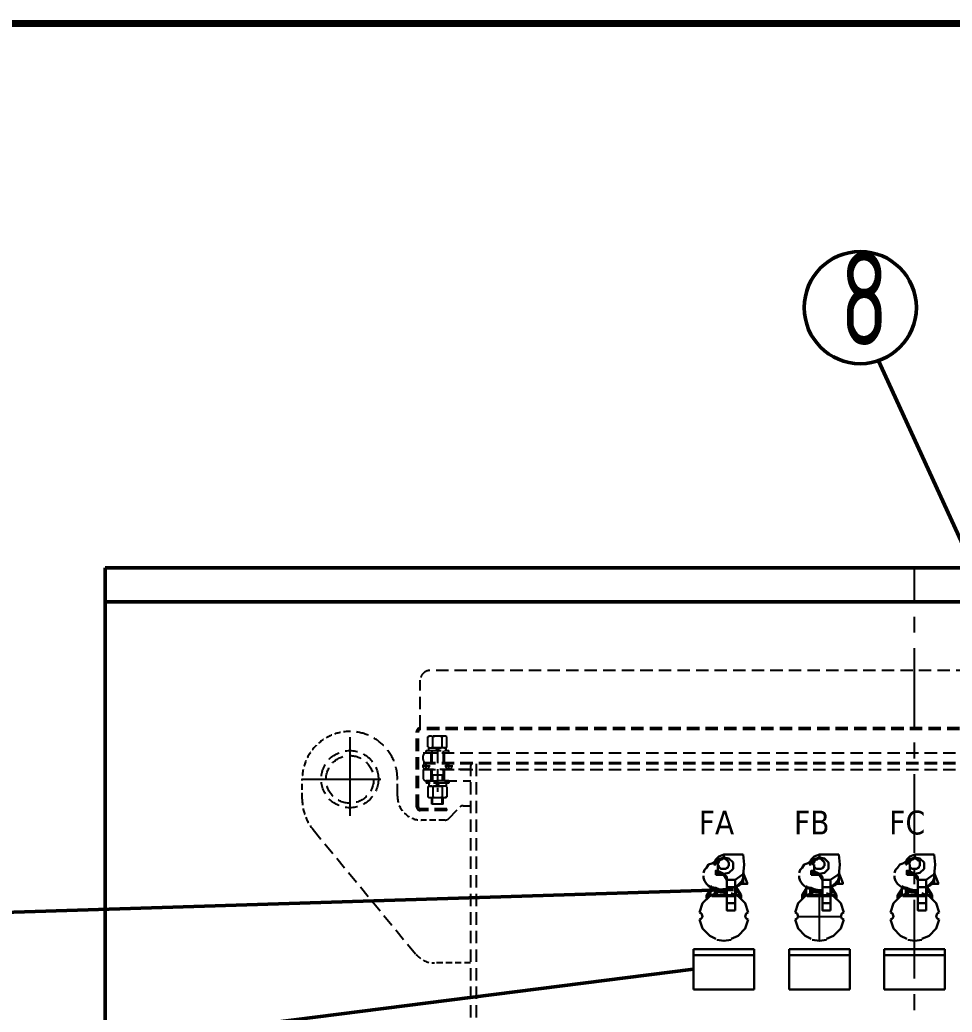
# Model space of a CAD drawing. Header units: millimetres. Extents: x 226184 to 236274, y -181921 to -175474.
# Drawn here: x 227617 to 228596, y -176729 to -175688 of the extents above; entities that cross this region are included whole.
import ezdxf

# ---------------------------------------------------------------- set-up
doc = ezdxf.new("R2010")
doc.units = ezdxf.units.MM
doc.header["$LTSCALE"] = 13
doc.linetypes.add('CENTERX2', pattern=[101.6, 63.5, -12.7, 12.7, -12.7])
doc.linetypes.add('DASHED', pattern=[0.75, 0.5, -0.25])
for name, color, linetype in [('1', 4, 'Continuous'), ('4虚线层', 6, 'DASHED'), ('粗实线', 4, 'Continuous')]:
    doc.layers.add(name, color=color, linetype=linetype)
doc.layers.add('标注、文本', color=3, linetype='Continuous', lineweight=25)
doc.styles.add('pdm', font='gbenor.shx', dxfattribs={"width": 0.8, "bigfont": 'gbhzfs.shx'})
doc.styles.add('Tahoma$001', font='tahoma.ttf', dxfattribs={"height": 2.159784})

# ---------------------------------------------------------------- blocks, each defined once
blk = doc.blocks.new('A$C5D6D1F02')
at = {"layer": '标注、文本'}
for p, q in [((125.9, 0), (125.9, 51.2)), ((103.5, 25.6), (148.3, 25.6))]:
    blk.add_line(p, q, dxfattribs=at)
at = {"layer": '粗实线', "lineweight": 30}
for points in [[(25.6, 90.7), (20.3, 88.5), (17.1, 85.3), (14.9, 80)], [(25.6, 87.5), (19.2, 85.3), (17.1, 80)], [(25.6, 90.7), (25.6, 87.5)], [(25.6, 70.4), (30.9, 71.5), (35.2, 75.7), (35.2, 82.1), (30.9, 86.4), (25.6, 87.5)], [(45.9, 69.3), (46.9, 80), (45.9, 90.7)], [(125.9, 90.7), (120.5, 88.5), (117.3, 85.3), (115.2, 80)], [(125.9, 87.5), (119.5, 85.3), (117.3, 80)], [(125.9, 90.7), (125.9, 87.5)], [(125.9, 70.4), (131.2, 71.5), (135.5, 75.7), (135.5, 82.1), (131.2, 86.4), (125.9, 87.5)], [(146.2, 69.3), (147.2, 80), (146.2, 90.7)], [(226.2, 90.7), (220.8, 88.5), (217.6, 85.3), (216.6, 80)], [(226.2, 87.5), (219.8, 85.3), (217.6, 80)], [(226.2, 90.7), (226.2, 87.5)], [(226.2, 70.4), (231.5, 71.5), (235.8, 75.7), (235.8, 82.1), (231.5, 86.4), (226.2, 87.5)], [(246.4, 69.3), (247.5, 80), (246.4, 90.7)], [(16, 83.2), (12.8, 81.1), (9.6, 80), (7.5, 76.8), (5.3, 74.7), (4.3, 71.5)], [(16, 83.2), (12.8, 81.1), (9.6, 80), (7.5, 76.8), (5.3, 74.7), (4.3, 71.5)], [(14.9, 81.1), (14.9, 80)], [(17.1, 73.6), (20.3, 70.4), (25.6, 69.3)], [(19.2, 73.6), (17.1, 73.6), (17.1, 69.3)], [(116.3, 83.2), (113.1, 81.1), (109.9, 80), (107.7, 76.8), (105.6, 74.7), (104.5, 71.5)], [(116.3, 83.2), (113.1, 81.1), (109.9, 80), (107.7, 76.8), (105.6, 74.7), (104.5, 71.5)], [(116.3, 81.1), (116.3, 80)], [(117.3, 73.6), (120.5, 70.4), (125.9, 69.3)], [(119.5, 73.6), (117.3, 73.6), (117.3, 69.3)], [(216.6, 83.2), (213.4, 81.1), (210.2, 80), (208, 76.8), (205.9, 74.7), (204.8, 71.5)], [(216.6, 83.2), (213.4, 81.1), (210.2, 80), (208, 76.8), (205.9, 74.7), (204.8, 71.5)], [(216.6, 81.1), (216.6, 80)], [(217.6, 73.6), (220.8, 70.4), (226.2, 69.3)], [(219.8, 73.6), (217.6, 73.6), (217.6, 69.3)], [(4.3, 68.3), (4.3, 66.1), (5.3, 62.9), (7.5, 59.7), (9.6, 57.6), (12.8, 55.5), (16, 54.4), (20.3, 53.3), (24.5, 53.3), (28.8, 53.3)], [(4.3, 68.3), (4.3, 66.1), (5.3, 62.9), (7.5, 59.7), (9.6, 57.6), (12.8, 55.5), (16, 54.4), (20.3, 53.3), (24.5, 53.3), (28.8, 53.3)], [(28.8, 64), (28.8, 67.2), (25.6, 70.4)], [(25.6, 69.3), (25.6, 70.4)], [(25.6, 69.3), (28.8, 64)], [(33.1, 32), (28.8, 32), (28.8, 64)], [(37.3, 32), (37.3, 64), (28.8, 64)], [(37.3, 56.5), (40.5, 58.7), (42.7, 60.8), (44.8, 62.9), (45.9, 66.1), (45.9, 68.3), (45.9, 71.5)], [(37.3, 56.5), (40.5, 58.7), (42.7, 60.8), (44.8, 62.9), (45.9, 66.1), (45.9, 68.3), (45.9, 71.5)], [(45.9, 69.3), (44.8, 69.3), (37.3, 64)], [(37.3, 55.5), (40.5, 57.6), (42.7, 58.7), (43.7, 61.9), (45.9, 64), (45.9, 66.1), (45.9, 68.3)], [(37.3, 55.5), (40.5, 57.6), (42.7, 58.7), (43.7, 61.9), (45.9, 64), (45.9, 66.1), (45.9, 68.3)], [(50.1, 60.8), (45.9, 71.5)], [(45.9, 69.3), (45.9, 59.7), (49.1, 59.7), (50.1, 59.7), (50.1, 60.8)], [(104.5, 68.3), (104.5, 66.1), (105.6, 62.9), (107.7, 59.7), (109.9, 57.6), (113.1, 55.5), (116.3, 54.4), (120.5, 53.3), (124.8, 53.3), (129.1, 53.3)], [(104.5, 68.3), (104.5, 66.1), (105.6, 62.9), (107.7, 59.7), (109.9, 57.6), (113.1, 55.5), (116.3, 54.4), (120.5, 53.3), (124.8, 53.3), (129.1, 53.3)], [(129.1, 64), (129.1, 67.2), (125.9, 70.4)], [(125.9, 69.3), (125.9, 70.4)], [(125.9, 69.3), (129.1, 64)], [(133.4, 32), (129.1, 32), (129.1, 64)], [(137.6, 32), (137.6, 64), (129.1, 64)], [(137.6, 56.5), (140.8, 58.7), (143, 60.8), (145.1, 62.9), (146.2, 66.1), (147.2, 68.3), (146.2, 71.5)], [(137.6, 56.5), (140.8, 58.7), (143, 60.8), (145.1, 62.9), (146.2, 66.1), (147.2, 68.3), (146.2, 71.5)], [(146.2, 69.3), (145.1, 69.3), (137.6, 64)], [(137.6, 55.5), (140.8, 57.6), (143, 58.7), (144, 61.9), (146.2, 64), (146.2, 66.1), (147.2, 68.3)], [(137.6, 55.5), (140.8, 57.6), (143, 58.7), (144, 61.9), (146.2, 64), (146.2, 66.1), (147.2, 68.3)], [(146.2, 69.3), (146.2, 59.7), (149.4, 59.7), (150.4, 59.7), (150.4, 60.8), (146.2, 71.5)], [(204.8, 68.3), (204.8, 66.1), (205.9, 62.9), (208, 59.7), (210.2, 57.6), (213.4, 55.5), (216.6, 54.4), (220.8, 53.3), (225.1, 53.3), (229.4, 53.3)], [(204.8, 68.3), (204.8, 66.1), (205.9, 62.9), (208, 59.7), (210.2, 57.6), (213.4, 55.5), (216.6, 54.4), (220.8, 53.3), (225.1, 53.3), (229.4, 53.3)], [(229.4, 64), (229.4, 67.2), (226.2, 70.4)], [(226.2, 69.3), (226.2, 70.4)], [(226.2, 69.3), (229.4, 64)], [(233.6, 32), (229.4, 32), (229.4, 64)], [(237.9, 32), (237.9, 64), (229.4, 64)], [(237.9, 56.5), (241.1, 58.7), (243.2, 60.8), (245.4, 62.9), (246.4, 66.1), (247.5, 68.3), (246.4, 71.5)], [(237.9, 56.5), (241.1, 58.7), (243.2, 60.8), (245.4, 62.9), (246.4, 66.1), (247.5, 68.3), (246.4, 71.5)], [(246.4, 69.3), (245.4, 69.3), (237.9, 64)], [(237.9, 55.5), (241.1, 57.6), (243.2, 58.7), (244.3, 61.9), (246.4, 64), (246.4, 66.1), (247.5, 68.3)], [(237.9, 55.5), (241.1, 57.6), (243.2, 58.7), (244.3, 61.9), (246.4, 64), (246.4, 66.1), (247.5, 68.3)], [(246.4, 69.3), (246.4, 59.7), (249.6, 59.7), (250.7, 59.7), (250.7, 60.8), (246.4, 71.5)], [(11.7, 48), (7.5, 48), (12.8, 56.5)], [(8.5, 48), (12.8, 55.5)], [(11.7, 57.6), (12.8, 56.5), (17.1, 55.5), (20.3, 54.4), (24.5, 53.3), (28.8, 53.3)], [(11.7, 57.6), (12.8, 56.5), (17.1, 55.5), (20.3, 54.4), (24.5, 53.3), (28.8, 53.3)], [(45.9, 59.7), (41.6, 59.7)], [(112, 48), (107.7, 48), (113.1, 56.5)], [(108.8, 48), (113.1, 55.5)], [(112, 57.6), (113.1, 56.5), (117.3, 55.5), (120.5, 54.4), (124.8, 53.3), (129.1, 53.3)], [(112, 57.6), (113.1, 56.5), (117.3, 55.5), (120.5, 54.4), (124.8, 53.3), (129.1, 53.3)], [(146.2, 59.7), (141.9, 59.7)], [(212.3, 48), (208, 48), (213.4, 56.5)], [(209.1, 48), (213.4, 55.5)], [(212.3, 57.6), (214.4, 56.5), (217.6, 55.5), (220.8, 54.4), (225.1, 53.3), (229.4, 53.3)], [(212.3, 57.6), (214.4, 56.5), (217.6, 55.5), (220.8, 54.4), (225.1, 53.3), (229.4, 53.3)], [(246.4, 59.7), (242.2, 59.7)], [(17.1, 50.1), (10.7, 46.9), (3.2, 39.5), (0, 29.9)], [(7.5, 48), (7.5, 44.8), (8.5, 44.8), (8.5, 48)], [(51.2, 29.9), (48, 39.5), (40.5, 46.9), (33.1, 50.1)], [(43.7, 48), (43.7, 44.8), (42.7, 44.8), (42.7, 48)], [(117.3, 50.1), (110.9, 46.9), (103.5, 39.5), (100.3, 29.9)], [(107.7, 48), (107.7, 44.8), (108.8, 44.8), (108.8, 48)], [(151.5, 29.9), (148.3, 39.5), (140.8, 46.9), (133.4, 50.1)], [(144, 48), (144, 44.8), (143, 44.8), (143, 48)], [(217.6, 50.1), (211.2, 46.9), (203.8, 39.5), (200.6, 29.9)], [(208, 48), (208, 44.8), (209.1, 44.8), (209.1, 48)], [(251.8, 29.9), (248.6, 39.5), (241.1, 46.9), (233.6, 50.1)], [(244.3, 48), (244.3, 44.8), (243.2, 44.8), (243.2, 48)], [(0, 22.4), (2.1, 23.5), (3.2, 25.6), (2.1, 28.8), (0, 29.9)], [(0, 22.4), (3.2, 12.8), (10.7, 5.3), (17.1, 2.1)], [(33.1, 2.1), (40.5, 5.3), (48, 12.8), (51.2, 22.4)], [(51.2, 29.9), (49.1, 28.8), (48, 25.6), (49.1, 23.5), (51.2, 22.4)], [(100.3, 22.4), (102.4, 23.5), (103.5, 25.6), (102.4, 28.8), (100.3, 29.9)], [(100.3, 22.4), (103.5, 12.8), (110.9, 5.3), (117.3, 2.1)], [(133.4, 2.1), (140.8, 5.3), (148.3, 12.8), (151.5, 22.4)], [(151.5, 29.9), (149.4, 28.8), (148.3, 25.6), (149.4, 23.5), (151.5, 22.4)], [(200.6, 22.4), (202.7, 23.5), (203.8, 25.6), (202.7, 28.8), (200.6, 29.9)], [(200.6, 22.4), (203.8, 12.8), (211.2, 5.3), (217.6, 2.1)], [(233.6, 2.1), (241.1, 5.3), (248.6, 12.8), (251.8, 22.4)], [(251.8, 29.9), (249.6, 28.8), (248.6, 25.6), (249.6, 23.5), (251.8, 22.4)], [(18.1, 1.1), (25.6, 0), (33.1, 1.1)], [(118.4, 1.1), (125.9, 0), (133.4, 1.1)], [(218.7, 1.1), (226.2, 0), (233.6, 1.1)]]:
    blk.add_lwpolyline(points, dxfattribs=at)
for points in [[(25.6, 86.4), (24.5, 86.4), (23.5, 85.3), (22.4, 85.3), (21.3, 84.3), (20.3, 84.3), (20.3, 83.2), (20.3, 82.1), (19.2, 81.1), (19.2, 80), (20.3, 78.9), (20.3, 77.9), (21.3, 76.8), (22.4, 75.7), (23.5, 75.7), (24.5, 75.7), (25.6, 75.7), (26.7, 75.7), (27.7, 75.7), (28.8, 76.8), (29.9, 76.8), (29.9, 77.9), (30.9, 78.9), (30.9, 80), (30.9, 81.1), (30.9, 82.1), (29.9, 83.2), (29.9, 84.3), (28.8, 84.3), (28.8, 85.3), (27.7, 85.3), (26.7, 86.4)], [(125.9, 86.4), (124.8, 86.4), (123.7, 85.3), (122.7, 85.3), (121.6, 84.3), (120.5, 84.3), (120.5, 83.2), (120.5, 82.1), (119.5, 81.1), (119.5, 80), (120.5, 78.9), (120.5, 77.9), (121.6, 76.8), (122.7, 75.7), (123.7, 75.7), (124.8, 75.7), (125.9, 75.7), (126.9, 75.7), (128, 75.7), (129.1, 76.8), (130.1, 76.8), (130.1, 77.9), (131.2, 78.9), (131.2, 80), (131.2, 81.1), (131.2, 82.1), (130.1, 83.2), (130.1, 84.3), (129.1, 84.3), (129.1, 85.3), (128, 85.3), (126.9, 86.4)], [(226.2, 86.4), (225.1, 86.4), (224, 85.3), (223, 85.3), (221.9, 84.3), (220.8, 84.3), (220.8, 83.2), (220.8, 82.1), (219.8, 81.1), (220.8, 80), (220.8, 78.9), (220.8, 77.9), (221.9, 76.8), (223, 75.7), (224, 75.7), (225.1, 75.7), (226.2, 75.7), (227.2, 75.7), (228.3, 75.7), (229.4, 76.8), (230.4, 76.8), (230.4, 77.9), (231.5, 78.9), (231.5, 80), (231.5, 81.1), (231.5, 82.1), (231.5, 83.2), (230.4, 84.3), (229.4, 84.3), (229.4, 85.3), (228.3, 85.3), (227.2, 86.4)], [(38.4, 48), (38.4, 49.1)], [(138.7, 48), (138.7, 49.1)], [(239, 48), (239, 49.1)]]:
    blk.add_lwpolyline(points, close=True, dxfattribs=at)
for points in [[(25.6, 90.7), (25.6, 90.7), (45.9, 90.7), (45.9, 90.7)], [(125.9, 90.7), (125.9, 90.7), (146.2, 90.7), (146.2, 90.7)], [(226.2, 90.7), (226.2, 90.7), (246.4, 90.7), (246.4, 90.7)], [(14.9, 80), (14.9, 80), (17.1, 80), (17.1, 80)], [(19.2, 80), (19.2, 80), (19.2, 73.6), (19.2, 73.6)], [(19.2, 73.6), (19.2, 73.6), (25.6, 70.4), (25.6, 70.4)], [(115.2, 80), (115.2, 80), (117.3, 80), (117.3, 80)], [(119.5, 73.6), (119.5, 73.6), (125.9, 70.4), (125.9, 70.4)], [(120.5, 80), (120.5, 80), (120.5, 73.6), (120.5, 73.6)], [(216.6, 80), (216.6, 80), (217.6, 80), (217.6, 80)], [(219.8, 73.6), (219.8, 73.6), (226.2, 70.4), (226.2, 70.4)], [(220.8, 80), (220.8, 80), (220.8, 73.6), (220.8, 73.6)], [(25.6, 69.3), (25.6, 69.3), (17.1, 69.3), (17.1, 69.3)], [(25.6, 71.5), (25.6, 71.5), (25.6, 70.4), (25.6, 70.4)], [(37.3, 64), (37.3, 64), (37.3, 65.1), (37.3, 65.1)], [(125.9, 69.3), (125.9, 69.3), (117.3, 69.3), (117.3, 69.3)], [(125.9, 71.5), (125.9, 71.5), (125.9, 70.4), (125.9, 70.4)], [(137.6, 64), (137.6, 64), (137.6, 65.1), (137.6, 65.1)], [(226.2, 69.3), (226.2, 69.3), (217.6, 69.3), (217.6, 69.3)], [(226.2, 71.5), (226.2, 71.5), (226.2, 70.4), (226.2, 70.4)], [(237.9, 64), (237.9, 64), (237.9, 65.1), (237.9, 65.1)], [(11.7, 48), (11.7, 48), (11.7, 56.5), (11.7, 56.5)], [(16, 48), (16, 48), (16, 53.3), (16, 53.3)], [(18.1, 48), (18.1, 48), (18.1, 54.4), (18.1, 54.4)], [(28.8, 56.5), (28.8, 56.5), (37.3, 56.5), (37.3, 56.5)], [(42.7, 48), (42.7, 48), (37.3, 55.5), (37.3, 55.5)], [(38.4, 48), (38.4, 48), (38.4, 56.5), (38.4, 56.5)], [(43.7, 48), (43.7, 48), (38.4, 56.5), (38.4, 56.5)], [(112, 48), (112, 48), (112, 56.5), (112, 56.5)], [(116.3, 48), (116.3, 48), (116.3, 53.3), (116.3, 53.3)], [(118.4, 48), (118.4, 48), (118.4, 54.4), (118.4, 54.4)], [(129.1, 56.5), (129.1, 56.5), (137.6, 56.5), (137.6, 56.5)], [(143, 48), (143, 48), (137.6, 55.5), (137.6, 55.5)], [(138.7, 48), (138.7, 48), (138.7, 56.5), (138.7, 56.5)], [(144, 48), (144, 48), (138.7, 56.5), (138.7, 56.5)], [(212.3, 48), (212.3, 48), (212.3, 56.5), (212.3, 56.5)], [(216.6, 48), (216.6, 48), (216.6, 53.3), (216.6, 53.3)], [(218.7, 48), (218.7, 48), (218.7, 54.4), (218.7, 54.4)], [(229.4, 56.5), (229.4, 56.5), (237.9, 56.5), (237.9, 56.5)], [(243.2, 48), (243.2, 48), (237.9, 55.5), (237.9, 55.5)], [(239, 48), (239, 48), (239, 56.5), (239, 56.5)], [(244.3, 48), (244.3, 48), (239, 56.5), (239, 56.5)], [(12.8, 48), (12.8, 48), (25.6, 48), (25.6, 48)], [(16, 48), (16, 48), (12.8, 48), (12.8, 48)], [(12.8, 46.9), (12.8, 46.9), (38.4, 46.9), (38.4, 46.9)], [(18.1, 51.2), (18.1, 51.2), (28.8, 50.1), (28.8, 50.1)], [(18.1, 51.2), (18.1, 51.2), (28.8, 51.2), (28.8, 51.2)], [(24.5, 48), (24.5, 48), (41.6, 48), (41.6, 48)], [(25.6, 48), (25.6, 48), (25.6, 49.1), (25.6, 49.1)], [(38.4, 48), (38.4, 48), (25.6, 48), (25.6, 48)], [(113.1, 48), (113.1, 48), (125.9, 48), (125.9, 48)], [(116.3, 48), (116.3, 48), (113.1, 48), (113.1, 48)], [(113.1, 46.9), (113.1, 46.9), (138.7, 46.9), (138.7, 46.9)], [(118.4, 51.2), (118.4, 51.2), (129.1, 50.1), (129.1, 50.1)], [(118.4, 51.2), (118.4, 51.2), (129.1, 51.2), (129.1, 51.2)], [(124.8, 48), (124.8, 48), (141.9, 48), (141.9, 48)], [(125.9, 48), (125.9, 48), (125.9, 49.1), (125.9, 49.1)], [(138.7, 48), (138.7, 48), (125.9, 48), (125.9, 48)], [(213.4, 48), (213.4, 48), (226.2, 48), (226.2, 48)], [(216.6, 48), (216.6, 48), (213.4, 48), (213.4, 48)], [(213.4, 46.9), (213.4, 46.9), (239, 46.9), (239, 46.9)], [(218.7, 51.2), (218.7, 51.2), (229.4, 50.1), (229.4, 50.1)], [(218.7, 51.2), (218.7, 51.2), (229.4, 51.2), (229.4, 51.2)], [(225.1, 48), (225.1, 48), (242.2, 48), (242.2, 48)], [(226.2, 48), (226.2, 48), (226.2, 49.1), (226.2, 49.1)], [(239, 48), (239, 48), (226.2, 48), (226.2, 48)], [(28.8, 39.5), (28.8, 39.5), (37.3, 39.5), (37.3, 39.5)], [(28.8, 32), (28.8, 32), (37.3, 32), (37.3, 32)], [(129.1, 39.5), (129.1, 39.5), (137.6, 39.5), (137.6, 39.5)], [(129.1, 32), (129.1, 32), (137.6, 32), (137.6, 32)], [(229.4, 39.5), (229.4, 39.5), (237.9, 39.5), (237.9, 39.5)], [(229.4, 32), (229.4, 32), (237.9, 32), (237.9, 32)]]:
    blk.add_open_spline(points, degree=3, dxfattribs=at)

msp = doc.modelspace()

# ---------------------------------------------------------------- linework, layer by layer
at = {"layer": '1', "color": 1, "linetype": 'CENTERX2', "lineweight": -3, "ltscale": 0.1}
for p, q in [((228556.769, -178014.804), (228556.769, -176262.976)), ((227963.769, -176440.718), (227963.769, -176528.659)), ((227913.769, -176484.688), (228013.769, -176484.688))]:
    msp.add_line(p, q, dxfattribs=at)
at = {"layer": '1', "const_width": 7.598}
msp.add_lwpolyline([(226748.469, -181682.674), (235084.11, -181682.674), (235084.11, -175691.431), (226748.469, -175691.431), (226748.469, -181682.674)], dxfattribs=at)
at = {"layer": '4虚线层', "ltscale": 2}
for p, q in [((229061.769, -176370.697), (228047.769, -176370.697)), ((228037.769, -176430.697), (228037.769, -176380.697)), ((228033.769, -176513.68), (228033.769, -176434.697)), ((229071.769, -176432.697), (228034.305, -176432.697)), ((228035.769, -176513.68), (228035.769, -176434.697)), ((229071.769, -176430.697), (228037.769, -176430.697)), ((228045.844, -176440.27), (228047.174, -176439.503)), ((228045.844, -176450.935), (228045.844, -176440.27)), ((228064.365, -176439.503), (228047.174, -176439.503)), ((228050.807, -176450.935), (228050.807, -176440.27)), ((228060.732, -176450.935), (228060.732, -176440.27)), ((228065.694, -176440.27), (228064.365, -176439.503)), ((228065.694, -176450.935), (228065.694, -176440.27)), ((228043.769, -176457.203), (228043.769, -176454.703)), ((228043.769, -176454.703), (228067.769, -176454.703)), ((228045.844, -176450.935), (228047.174, -176451.703)), ((228046.769, -176454.703), (228046.769, -176451.703)), ((228046.769, -176451.703), (228064.769, -176451.703)), ((228046.769, -176454.703), (228064.769, -176454.703)), ((228064.365, -176451.703), (228047.174, -176451.703)), ((228049.769, -176454.92), (228049.769, -176480.42)), ((228055.769, -176454.703), (228054.069, -176451.703)), ((228057.469, -176454.703), (228055.769, -176451.703)), ((228055.769, -176454.763), (228055.769, -176498.031)), ((228061.769, -176454.92), (228061.769, -176480.42)), ((228065.694, -176450.935), (228064.365, -176451.703)), ((228064.769, -176454.703), (228064.769, -176451.703)), ((228067.769, -176457.203), (228067.769, -176454.703)), ((228040.769, -176457.203), (229073.769, -176457.203)), ((228040.769, -176464.203), (228040.769, -176460.203)), ((228040.769, -176464.203), (228040.769, -176460.203)), ((228043.769, -176457.203), (228067.769, -176457.203)), ((228048.769, -176457.203), (228048.769, -176467.203)), ((228062.769, -176457.203), (228062.769, -176467.203)), ((228047.954, -176471.203), (228039.585, -176471.203)), ((228040.769, -176467.203), (229073.769, -176467.203)), ((228040.769, -176468.42), (229073.769, -176468.42)), ((228040.769, -176474.42), (229073.769, -176474.42)), ((228090.769, -176474.42), (228040.769, -176474.42)), ((228090.769, -176474.42), (228040.769, -176474.42)), ((228040.769, -176474.42), (228040.769, -176483.42)), ((228043.769, -176474.441), (228043.769, -176467.964)), ((228048.769, -176474.42), (228048.769, -176486.42)), ((228062.769, -176474.42), (228062.769, -176486.42)), ((228071.954, -176471.203), (228063.585, -176471.203)), ((228067.769, -176474.441), (228067.769, -176467.964)), ((228090.769, -177982.976), (228090.769, -176470.42)), ((228096.769, -177982.976), (228096.769, -176468.42)), ((228013.769, -176502.68), (228013.769, -176484.697)), ((228043.769, -176486.42), (228090.769, -176486.42)), ((228067.769, -176486.42), (228043.769, -176486.42)), ((228043.769, -176486.42), (228043.769, -176488.92)), ((228061.769, -176480.42), (228049.769, -176480.42)), ((228049.769, -176480.42), (228049.769, -176486.42)), ((228050.669, -176480.42), (228050.669, -176486.42)), ((228060.869, -176480.42), (228060.869, -176486.42)), ((228061.769, -176480.42), (228061.769, -176486.42)), ((228067.769, -176486.42), (228067.769, -176488.92)), ((228067.769, -176488.92), (228043.769, -176488.92)), ((228045.844, -176492.688), (228047.174, -176491.92)), ((228045.844, -176492.688), (228045.844, -176503.353)), ((228064.769, -176488.92), (228046.769, -176488.92)), ((228046.769, -176488.92), (228046.769, -176491.92)), ((228064.769, -176491.92), (228046.769, -176491.92)), ((228047.174, -176491.92), (228064.365, -176491.92)), ((228050.807, -176492.688), (228050.807, -176503.353)), ((228054.069, -176488.92), (228055.769, -176491.92)), ((228055.769, -176488.92), (228057.469, -176491.92)), ((228060.732, -176492.688), (228060.732, -176503.353)), ((228065.694, -176492.688), (228064.365, -176491.92)), ((228064.769, -176488.92), (228064.769, -176491.92)), ((228065.694, -176492.688), (228065.694, -176503.353)), ((228045.844, -176503.353), (228047.174, -176504.12)), ((228047.174, -176504.12), (228064.365, -176504.12)), ((228049.769, -176510.862), (228049.769, -176504.12)), ((228050.669, -176510.862), (228050.669, -176504.12)), ((228060.869, -176510.862), (228060.869, -176504.12)), ((228061.769, -176510.862), (228061.769, -176504.12)), ((228065.694, -176503.353), (228064.365, -176504.12)), ((228065.766, -176515.68), (228037.769, -176515.68)), ((228065.766, -176517.68), (228037.769, -176517.68)), ((228061.769, -176510.862), (228049.769, -176510.862)), ((228065.766, -176517.68), (228065.766, -176515.68)), ((228067.295, -176526.195), (228079.302, -176514.048)), ((228082.858, -176512.563), (228090.769, -176512.563)), ((227925.192, -176537.502), (228033.27, -176668.584))]:
    msp.add_line(p, q, dxfattribs=at)
at = {"layer": '4虚线层'}
for p, q in [((227913.769, -176505.694), (227913.769, -176484.697)), ((228063.739, -176527.68), (228038.769, -176527.68)), ((228090.597, -176677.68), (228052.559, -176677.68))]:
    msp.add_line(p, q, dxfattribs=at)
at = {"layer": '4虚线层', "ltscale": 2}
for centre, radius in [((227963.769, -176484.688), 30), ((227963.769, -176484.938), 25), ((228043.769, -176471.203), 3), ((228067.769, -176471.203), 3)]:
    msp.add_circle(centre, radius, dxfattribs=at)
for centre, radius, start, end in [((228047.769, -176380.697), 10, 90, 180), ((227963.769, -176484.697), 50, 0, 90), ((228037.769, -176434.697), 4, 90, 180), ((228037.769, -176434.697), 2, 90, 180), ((228048.38, -176444.071), 4.569, 57.914436, 123.704561), ((228055.769, -176457.503), 18, 73.996597, 106.003403), ((228063.159, -176444.071), 4.569, 56.295439, 122.085564), ((228048.38, -176447.134), 4.569, 236.295439, 302.558752), ((228055.769, -176433.703), 18, 253.996597, 286.003403), ((228063.159, -176447.134), 4.569, 237.914436, 303.704561), ((228043.769, -176460.203), 3, 90, 180), ((228043.769, -176460.203), 3, 90, 180), ((228043.769, -176464.203), 3, 180, 270), ((228043.769, -176464.203), 3, 180, 270), ((228092.769, -176470.42), 2, 90, 180), ((228043.769, -176483.42), 3, 180, 270), ((228048.38, -176496.489), 4.569, 57.914436, 123.704561), ((228055.769, -176509.92), 18, 73.996597, 106.003403), ((228063.159, -176496.489), 4.569, 56.295439, 122.558752), ((228048.38, -176499.552), 4.569, 236.295439, 302.085564), ((228055.769, -176486.12), 18, 253.996597, 286.003403), ((228063.159, -176499.552), 4.569, 237.914436, 303.704561), ((228037.769, -176513.68), 4, 180, 270), ((228037.769, -176513.68), 2, 180, 270), ((228082.858, -176517.563), 5, 90, 135.331906)]:
    msp.add_arc(centre, radius, start, end, dxfattribs=at)
at = {"layer": '4虚线层'}
for centre, radius, start, end in [((227963.769, -176484.697), 50, 90, 180), ((227963.769, -176505.694), 50, 180, 219.505856), ((228038.769, -176502.68), 25, 180, 270), ((228063.739, -176522.68), 5, 270, 315.331906), ((228052.559, -176652.68), 25, 219.505856, 270)]:
    msp.add_arc(centre, radius, start, end, dxfattribs=at)
at = {"layer": '标注、文本'}
msp.add_line((227963.769, -176434.697), (227963.769, -176434.697), dxfattribs=at)
at = {"layer": '标注、文本', "color": 4, "lineweight": 30}
for p, q in [((228324.621, -176663.23), (228388.36, -176663.23)), ((228324.621, -176663.23), (228388.36, -176663.23)), ((228324.621, -176663.23), (228324.621, -176705.423)), ((228388.36, -176663.23), (228388.36, -176705.423)), ((228424.9, -176663.23), (228488.639, -176663.23)), ((228424.9, -176663.23), (228488.639, -176663.23)), ((228424.9, -176663.23), (228424.9, -176705.423)), ((228488.639, -176663.23), (228488.639, -176705.423)), ((228524.9, -176663.23), (228588.639, -176663.23)), ((228524.9, -176663.23), (228588.639, -176663.23)), ((228524.9, -176663.23), (228524.9, -176705.423)), ((228588.639, -176663.23), (228588.639, -176705.423)), ((228388.36, -176669.337), (228324.621, -176669.337)), ((228324.621, -176669.337), (228388.36, -176669.337)), ((228488.639, -176669.337), (228424.9, -176669.337)), ((228424.9, -176669.337), (228488.639, -176669.337)), ((228588.639, -176669.337), (228524.9, -176669.337)), ((228524.9, -176669.337), (228588.639, -176669.337)), ((228388.36, -176705.423), (228324.621, -176705.423)), ((228488.639, -176705.423), (228424.9, -176705.423)), ((228588.639, -176705.423), (228524.9, -176705.423))]:
    msp.add_line(p, q, dxfattribs=at)
at = {"layer": '粗实线', "lineweight": 50}
for p, q in [((228518.714, -176045.443), (228786.911, -176630.613)), ((229404.733, -176262.976), (227706.769, -176262.976)), ((227706.769, -178062.976), (227706.769, -176262.976)), ((227706.769, -176298.42), (229404.733, -176298.42)), ((228366.637, -176600.557), (227436.991, -176629.654)), ((228324.621, -176684.326), (227436.991, -176796.378))]:
    msp.add_line(p, q, dxfattribs=at)
msp.add_circle((228499.71, -175989.732), 58.863, dxfattribs=at)

# ---------------------------------------------------------------- block references
at = {"layer": '标注、文本'}
msp.add_blockref('A$C5D6D1F02', (228330.887, -176654.443), dxfattribs=at)

# ---------------------------------------------------------------- texts
at = {"layer": '标注、文本', "style": 'Tahoma$001'}
for s, p in [('FA', (228330.165, -176542.774)), ('FB', (228430.165, -176542.774)), ('FC', (228530.165, -176542.774))]:
    msp.add_text(s, height=25, dxfattribs=at).set_placement(p)
at = {"layer": '粗实线', "lineweight": 50, "style": 'pdm', "width": 0.8}
msp.add_text('8', height=98.351, dxfattribs=at).set_placement((228478.574, -176029.147))

doc.saveas('drawing.dxf')
